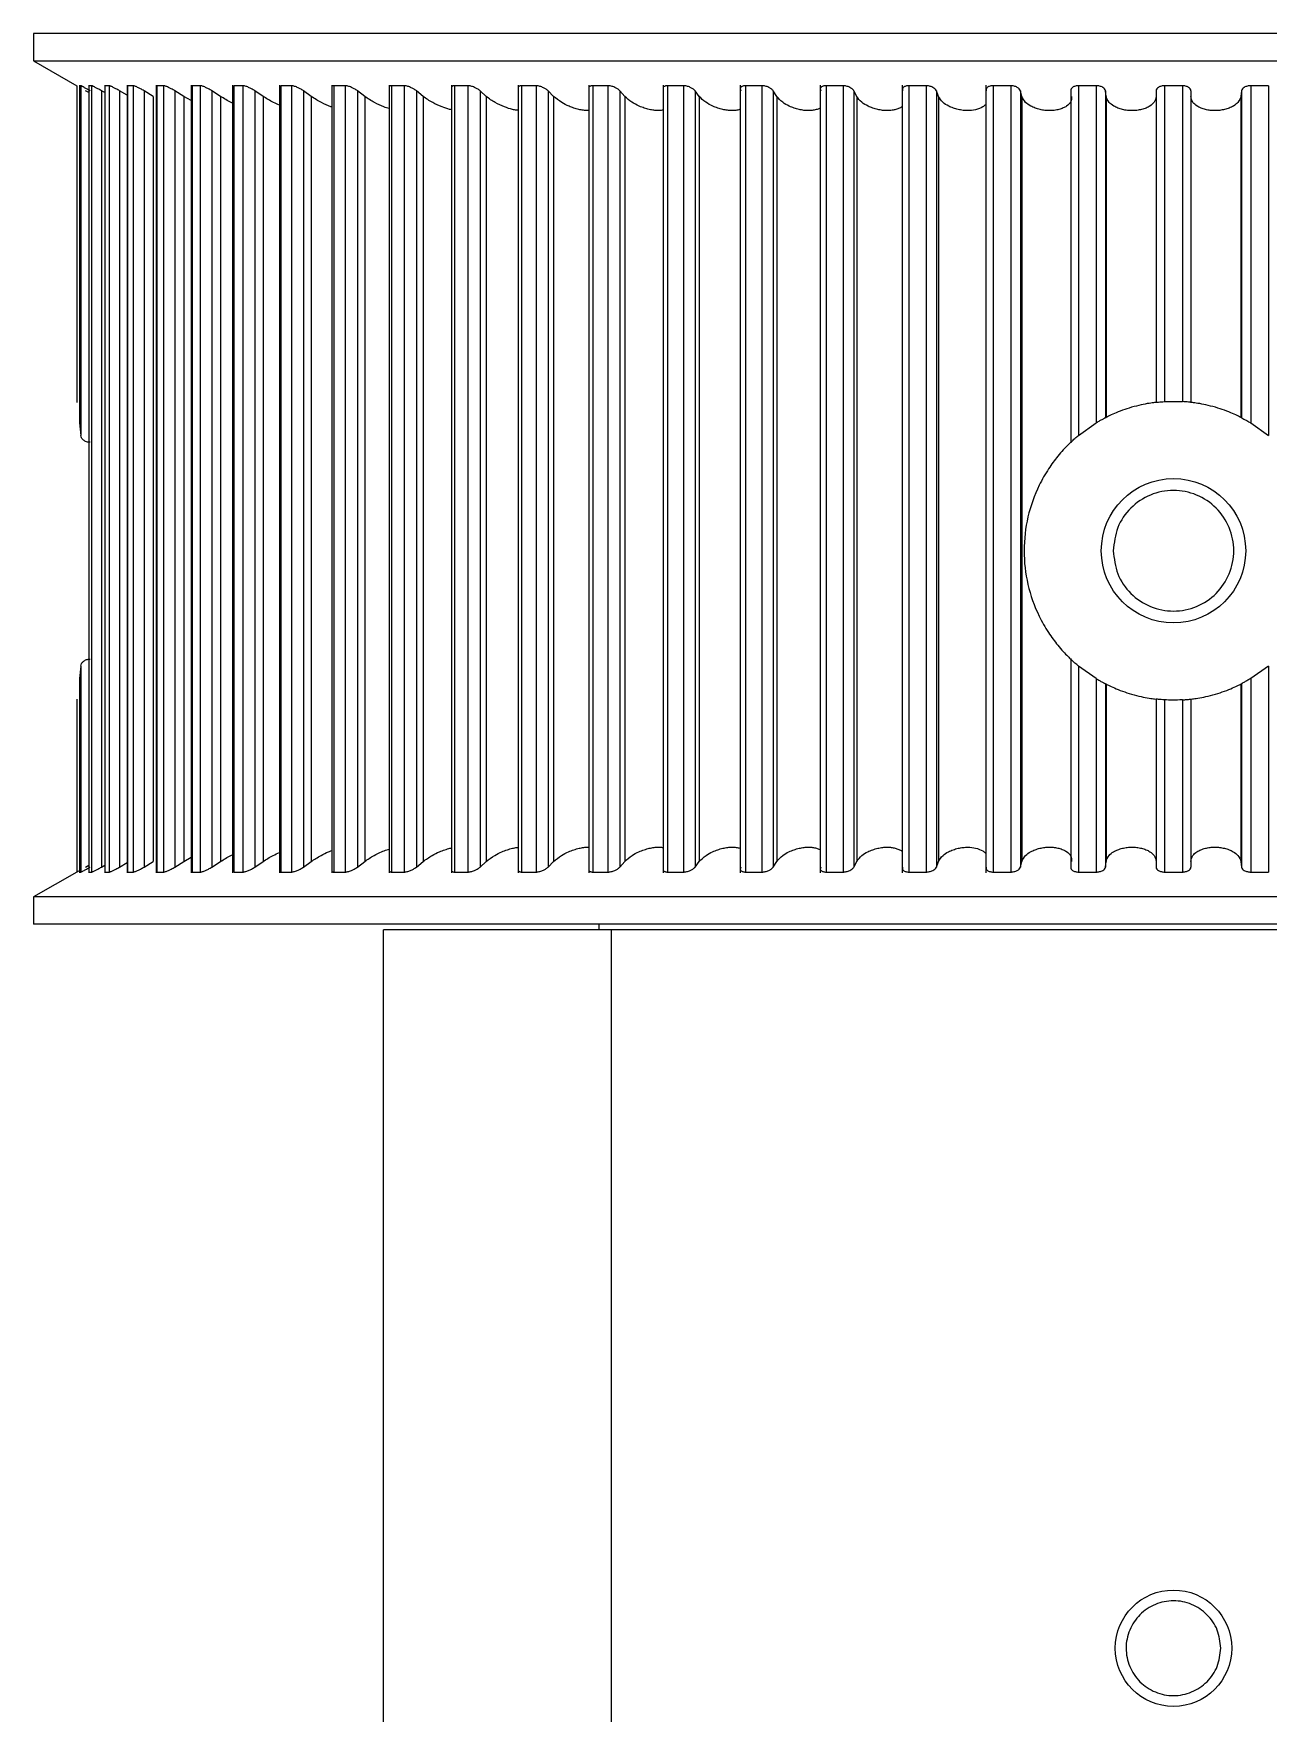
# Model space of a CAD drawing. Header units: millimetres. Extents: x -261 to 41, y -898 to -44.
# Drawn here: x -94.6 to -51.6, y -391.6 to -333.1 of the extents above; entities that cross this region are included whole.
import ezdxf

# ---------------------------------------------------------------- set-up
doc = ezdxf.new("R2010")
doc.units = ezdxf.units.MM

msp = doc.modelspace()

# ---------------------------------------------------------------- linework, layer by layer
at = {"color": 7, "linetype": 'Continuous', "lineweight": 25}
for p, q in [((-94.582, -333.099), (-94.582, -334.049)), ((-15.218, -333.099), (-94.582, -333.099)), ((-94.582, -334.049), (-93.082, -334.915)), ((-94.582, -334.049), (-15.218, -334.049)), ((-93.082, -334.915), (-93.082, -345.937)), ((-93.081, -334.915), (-93.082, -334.915)), ((-93.081, -334.915), (-93.081, -345.908)), ((-92.988, -334.889), (-92.988, -346.674)), ((-92.939, -334.915), (-92.987, -334.915)), ((-92.987, -334.915), (-92.987, -346.647)), ((-92.939, -334.915), (-92.939, -347.084)), ((-92.662, -334.889), (-92.662, -362.306)), ((-92.562, -334.915), (-92.659, -334.915)), ((-92.659, -334.915), (-92.659, -362.283)), ((-92.562, -334.915), (-92.562, -362.283)), ((-92.106, -334.889), (-92.106, -362.306)), ((-91.954, -334.915), (-92.098, -334.915)), ((-92.098, -334.915), (-92.098, -362.283)), ((-91.954, -334.915), (-91.954, -362.283)), ((-91.322, -334.889), (-91.322, -362.306)), ((-91.116, -334.915), (-91.308, -334.915)), ((-91.308, -334.915), (-91.308, -362.283)), ((-91.116, -334.915), (-91.116, -362.283)), ((-90.315, -334.889), (-90.315, -362.306)), ((-90.056, -334.915), (-90.293, -334.915)), ((-90.293, -334.915), (-90.293, -362.283)), ((-90.056, -334.915), (-90.056, -362.283)), ((-89.091, -334.889), (-89.091, -362.306)), ((-88.779, -334.915), (-89.06, -334.915)), ((-89.06, -334.915), (-89.06, -362.283)), ((-88.779, -334.915), (-88.779, -362.283)), ((-87.659, -334.889), (-87.659, -362.306)), ((-87.293, -334.915), (-87.616, -334.915)), ((-87.616, -334.915), (-87.616, -362.283)), ((-87.293, -334.915), (-87.293, -362.283)), ((-86.027, -334.889), (-86.027, -362.306)), ((-85.607, -334.915), (-85.971, -334.915)), ((-85.971, -334.915), (-85.971, -362.283)), ((-85.607, -334.915), (-85.607, -362.283)), ((-84.204, -334.889), (-84.204, -362.306)), ((-83.732, -334.915), (-84.134, -334.915)), ((-84.134, -334.915), (-84.134, -362.283)), ((-83.732, -334.915), (-83.732, -362.283)), ((-82.203, -334.889), (-82.203, -362.306)), ((-81.679, -334.915), (-82.117, -334.915)), ((-82.117, -334.915), (-82.117, -362.283)), ((-81.679, -334.915), (-81.679, -362.283)), ((-80.035, -334.889), (-80.035, -362.306)), ((-79.461, -334.915), (-79.932, -334.915)), ((-79.932, -334.915), (-79.932, -362.283)), ((-79.461, -334.915), (-79.461, -362.283)), ((-77.714, -334.889), (-77.714, -362.306)), ((-77.092, -334.915), (-77.593, -334.915)), ((-77.593, -334.915), (-77.593, -362.283)), ((-77.092, -334.915), (-77.092, -362.283)), ((-75.255, -334.889), (-75.255, -362.306)), ((-74.586, -334.915), (-75.113, -334.915)), ((-75.113, -334.915), (-75.113, -362.283)), ((-74.586, -334.915), (-74.586, -362.283)), ((-72.671, -334.889), (-72.671, -362.306)), ((-71.958, -334.915), (-72.51, -334.915)), ((-72.51, -334.915), (-72.51, -362.283)), ((-71.958, -334.915), (-71.958, -362.283)), ((-69.98, -334.889), (-69.98, -362.306)), ((-69.225, -334.915), (-69.797, -334.915)), ((-69.797, -334.915), (-69.797, -362.283)), ((-69.225, -334.915), (-69.225, -362.283)), ((-67.198, -334.889), (-67.198, -362.306)), ((-66.404, -334.915), (-66.993, -334.915)), ((-66.993, -334.915), (-66.993, -362.283)), ((-66.404, -334.915), (-66.404, -362.283)), ((-64.342, -334.889), (-64.342, -362.306)), ((-63.512, -334.915), (-64.114, -334.915)), ((-64.114, -334.915), (-64.114, -362.283)), ((-63.512, -334.915), (-63.512, -362.283)), ((-61.429, -334.889), (-61.429, -362.306)), ((-60.567, -334.915), (-61.179, -334.915)), ((-61.179, -334.915), (-61.179, -362.283)), ((-60.567, -334.915), (-60.567, -362.283)), ((-57.587, -334.915), (-58.204, -334.915)), ((-58.204, -334.915), (-58.204, -347.084)), ((-57.587, -334.915), (-57.587, -346.647)), ((-54.591, -334.915), (-55.21, -334.915)), ((-55.21, -334.915), (-55.21, -345.908)), ((-54.591, -334.915), (-54.591, -345.908)), ((-51.596, -334.915), (-52.213, -334.915)), ((-52.213, -334.915), (-52.213, -346.647)), ((-51.596, -334.915), (-51.596, -347.084)), ((-92.662, -335.154), (-92.776, -335.089)), ((-92.106, -335.153), (-92.215, -335.089)), ((-92.215, -335.089), (-92.215, -362.109)), ((-91.322, -335.247), (-91.588, -335.089)), ((-91.588, -335.089), (-91.588, -362.109)), ((-90.417, -335.283), (-90.735, -335.089)), ((-90.735, -335.089), (-90.735, -362.109)), ((-90.417, -335.283), (-90.417, -361.915)), ((-89.352, -335.283), (-89.661, -335.089)), ((-89.661, -335.089), (-89.661, -362.109)), ((-89.091, -335.43), (-89.352, -335.283)), ((-89.352, -335.283), (-89.352, -361.915)), ((-88.075, -335.283), (-88.372, -335.089)), ((-88.372, -335.089), (-88.372, -362.109)), ((-88.075, -335.283), (-88.075, -361.915)), ((-86.594, -335.283), (-86.877, -335.089)), ((-86.877, -335.089), (-86.877, -362.109)), ((-86.594, -335.283), (-86.594, -361.915)), ((-84.917, -335.283), (-85.185, -335.089)), ((-85.185, -335.089), (-85.185, -362.109)), ((-84.917, -335.283), (-84.917, -361.915)), ((-83.055, -335.283), (-83.307, -335.089)), ((-83.307, -335.089), (-83.307, -362.109)), ((-83.055, -335.283), (-83.055, -361.915)), ((-81.019, -335.283), (-81.253, -335.089)), ((-81.253, -335.089), (-81.253, -362.109)), ((-81.019, -335.283), (-81.019, -361.915)), ((-78.823, -335.283), (-79.037, -335.089)), ((-79.037, -335.089), (-79.037, -362.109)), ((-78.823, -335.283), (-78.823, -361.915)), ((-76.479, -335.283), (-76.672, -335.089)), ((-76.672, -335.089), (-76.672, -362.109)), ((-76.479, -335.283), (-76.479, -361.915)), ((-74.002, -335.283), (-74.173, -335.089)), ((-74.173, -335.089), (-74.173, -362.109)), ((-74.002, -335.283), (-74.002, -361.915)), ((-71.407, -335.283), (-71.555, -335.089)), ((-71.555, -335.089), (-71.555, -362.109)), ((-71.407, -335.283), (-71.407, -361.915)), ((-68.71, -335.283), (-68.834, -335.089)), ((-68.834, -335.089), (-68.834, -362.109)), ((-68.71, -335.283), (-68.71, -361.915)), ((-65.928, -335.283), (-66.027, -335.089)), ((-66.027, -335.089), (-66.027, -362.109)), ((-65.928, -335.283), (-65.928, -361.915)), ((-63.079, -335.283), (-63.152, -335.089)), ((-63.152, -335.089), (-63.152, -362.109)), ((-63.079, -335.283), (-63.079, -361.915)), ((-60.178, -335.283), (-60.226, -335.089)), ((-60.226, -335.089), (-60.226, -362.109)), ((-60.178, -335.283), (-60.178, -361.915)), ((-58.478, -335.073), (-58.478, -347.349)), ((-57.246, -335.283), (-57.267, -335.089)), ((-57.267, -335.089), (-57.267, -346.469)), ((-57.246, -335.283), (-57.246, -346.458)), ((-55.507, -335.089), (-55.507, -345.934)), ((-54.293, -335.089), (-54.293, -345.934)), ((-52.534, -335.089), (-52.555, -335.283)), ((-52.555, -335.283), (-52.555, -346.458)), ((-52.534, -335.089), (-52.534, -346.469)), ((-92.987, -346.647), (-92.939, -347.084)), ((-58.204, -347.084), (-57.587, -346.647)), ((-57.267, -346.469), (-57.246, -346.458)), ((-52.534, -346.469), (-52.555, -346.458)), ((-52.213, -346.647), (-51.596, -347.084)), ((-58.478, -354.848), (-58.478, -362.124)), ((-92.939, -355.114), (-92.987, -355.551)), ((-92.939, -355.114), (-92.939, -362.283)), ((-58.204, -355.114), (-58.204, -362.283)), ((-57.587, -355.551), (-58.204, -355.114)), ((-51.596, -355.114), (-52.213, -355.551)), ((-51.596, -355.114), (-51.596, -362.283)), ((-92.988, -355.526), (-92.988, -362.306)), ((-92.987, -355.551), (-92.987, -362.283)), ((-57.587, -355.551), (-57.587, -362.283)), ((-57.267, -355.729), (-57.267, -362.109)), ((-57.246, -355.74), (-57.267, -355.729)), ((-57.246, -355.74), (-57.246, -361.915)), ((-52.555, -355.74), (-52.534, -355.729)), ((-52.555, -355.74), (-52.555, -361.915)), ((-52.534, -355.729), (-52.534, -362.109)), ((-52.213, -355.551), (-52.213, -362.283)), ((-93.082, -356.261), (-93.082, -362.283)), ((-93.081, -356.29), (-93.082, -356.298)), ((-93.081, -356.29), (-93.081, -362.283)), ((-55.507, -356.263), (-55.507, -362.109)), ((-55.21, -356.29), (-55.21, -362.283)), ((-54.591, -356.29), (-54.591, -362.283)), ((-54.293, -356.263), (-54.293, -362.109)), ((-90.735, -362.109), (-90.417, -361.915)), ((-89.661, -362.109), (-89.352, -361.915)), ((-89.352, -361.915), (-89.091, -361.766)), ((-88.372, -362.109), (-88.075, -361.915)), ((-86.877, -362.109), (-86.594, -361.915)), ((-85.185, -362.109), (-84.917, -361.915)), ((-83.307, -362.109), (-83.055, -361.915)), ((-81.253, -362.109), (-81.019, -361.915)), ((-79.037, -362.109), (-78.823, -361.915)), ((-76.672, -362.109), (-76.479, -361.915)), ((-74.173, -362.109), (-74.002, -361.915)), ((-71.555, -362.109), (-71.407, -361.915)), ((-68.834, -362.109), (-68.71, -361.915)), ((-66.027, -362.109), (-65.928, -361.915)), ((-63.152, -362.109), (-63.079, -361.915)), ((-60.226, -362.109), (-60.178, -361.915)), ((-57.267, -362.109), (-57.246, -361.915)), ((-52.555, -361.915), (-52.534, -362.109)), ((-93.082, -362.283), (-94.582, -363.149)), ((-93.082, -362.283), (-93.081, -362.283)), ((-92.987, -362.283), (-92.939, -362.283)), ((-92.776, -362.109), (-92.662, -362.043)), ((-92.659, -362.283), (-92.562, -362.283)), ((-92.215, -362.109), (-92.106, -362.045)), ((-92.098, -362.283), (-91.954, -362.283)), ((-91.588, -362.109), (-91.322, -361.95)), ((-91.308, -362.283), (-91.116, -362.283)), ((-90.293, -362.283), (-90.056, -362.283)), ((-89.06, -362.283), (-88.779, -362.283)), ((-87.616, -362.283), (-87.293, -362.283)), ((-85.971, -362.283), (-85.607, -362.283)), ((-84.134, -362.283), (-83.732, -362.283)), ((-82.117, -362.283), (-81.679, -362.283)), ((-79.932, -362.283), (-79.461, -362.283)), ((-77.593, -362.283), (-77.092, -362.283)), ((-75.113, -362.283), (-74.586, -362.283)), ((-72.51, -362.283), (-71.958, -362.283)), ((-69.797, -362.283), (-69.225, -362.283)), ((-66.993, -362.283), (-66.404, -362.283)), ((-64.114, -362.283), (-63.512, -362.283)), ((-61.179, -362.283), (-60.567, -362.283)), ((-58.204, -362.283), (-57.587, -362.283)), ((-55.21, -362.283), (-54.591, -362.283)), ((-52.213, -362.283), (-51.596, -362.283)), ((-94.582, -363.149), (-94.582, -364.099)), ((-15.218, -363.149), (-94.582, -363.149)), ((-15.218, -364.099), (-94.582, -364.099)), ((-74.91, -364.099), (-74.91, -364.299)), ((-82.4, -464.299), (-82.4, -364.299)), ((-13.3, -364.299), (-82.4, -364.299)), ((-74.463, -464.299), (-74.463, -364.299))]:
    msp.add_line(p, q, dxfattribs=at)
for centre, radius in [((-54.9, -351.099), 2.513), ((-54.9, -389.299), 2.025)]:
    msp.add_circle(centre, radius, dxfattribs=at)
for points, knots in [([(-92.612, -335.089), (-92.655, -335.064), (-92.731, -335.022), (-92.819, -334.974), (-92.874, -334.945), (-92.908, -334.928), (-92.931, -334.917), (-92.936, -334.916), (-92.939, -334.915)], [0, 0, 0, 0, 0.290699, 0.50771, 0.643157, 0.769606, 0.888123, 1, 1, 1, 1]), ([(-92.215, -335.089), (-92.258, -335.064), (-92.334, -335.022), (-92.426, -334.974), (-92.484, -334.945), (-92.522, -334.928), (-92.55, -334.917), (-92.558, -334.916), (-92.562, -334.915)], [0, 0, 0, 0, 0.290699, 0.50771, 0.643157, 0.769606, 0.888123, 1, 1, 1, 1]), ([(-91.588, -335.089), (-91.631, -335.064), (-91.706, -335.022), (-91.801, -334.974), (-91.863, -334.945), (-91.905, -334.928), (-91.936, -334.917), (-91.948, -334.916), (-91.954, -334.915)], [0, 0, 0, 0, 0.290699, 0.50771, 0.643157, 0.769606, 0.888123, 1, 1, 1, 1]), ([(-90.735, -335.089), (-90.777, -335.064), (-90.851, -335.022), (-90.949, -334.974), (-91.014, -334.945), (-91.06, -334.928), (-91.095, -334.917), (-91.109, -334.916), (-91.116, -334.915)], [0, 0, 0, 0, 0.290699, 0.50771, 0.643157, 0.769606, 0.888123, 1, 1, 1, 1]), ([(-89.661, -335.089), (-89.702, -335.064), (-89.775, -335.022), (-89.874, -334.974), (-89.943, -334.945), (-89.991, -334.928), (-90.03, -334.917), (-90.048, -334.916), (-90.056, -334.915)], [0, 0, 0, 0, 0.290699, 0.50771, 0.643157, 0.769606, 0.888123, 1, 1, 1, 1]), ([(-88.372, -335.089), (-88.413, -335.064), (-88.484, -335.022), (-88.584, -334.974), (-88.655, -334.945), (-88.707, -334.928), (-88.749, -334.917), (-88.769, -334.916), (-88.779, -334.915)], [0, 0, 0, 0, 0.290699, 0.50771, 0.643157, 0.769606, 0.888123, 1, 1, 1, 1]), ([(-86.877, -335.089), (-86.917, -335.064), (-86.985, -335.022), (-87.086, -334.974), (-87.159, -334.945), (-87.214, -334.928), (-87.259, -334.917), (-87.282, -334.916), (-87.293, -334.915)], [0, 0, 0, 0, 0.290699, 0.50771, 0.643157, 0.769606, 0.888123, 1, 1, 1, 1]), ([(-85.185, -335.089), (-85.223, -335.064), (-85.289, -335.022), (-85.39, -334.974), (-85.465, -334.945), (-85.521, -334.928), (-85.57, -334.917), (-85.595, -334.916), (-85.607, -334.915)], [0, 0, 0, 0, 0.290699, 0.50771, 0.643157, 0.769606, 0.888123, 1, 1, 1, 1]), ([(-84.134, -334.915), (-84.145, -334.916), (-84.169, -334.917), (-84.193, -334.928), (-84.199, -334.94), (-84.203, -334.946)], [0, 0, 0, 0, 0.312852, 0.644978, 1, 1, 1, 1]), ([(-83.307, -335.089), (-83.343, -335.064), (-83.405, -335.022), (-83.506, -334.974), (-83.582, -334.945), (-83.64, -334.928), (-83.691, -334.917), (-83.719, -334.916), (-83.732, -334.915)], [0, 0, 0, 0, 0.290699, 0.50771, 0.643157, 0.769606, 0.888123, 1, 1, 1, 1]), ([(-82.117, -334.915), (-82.129, -334.916), (-82.155, -334.917), (-82.183, -334.928), (-82.2, -334.944), (-82.202, -334.959), (-82.202, -334.966)], [0, 0, 0, 0, 0.2365084, 0.4875882, 0.7559761, 1, 1, 1, 1]), ([(-81.253, -335.089), (-81.287, -335.064), (-81.346, -335.022), (-81.445, -334.974), (-81.522, -334.945), (-81.582, -334.928), (-81.635, -334.917), (-81.665, -334.916), (-81.679, -334.915)], [0, 0, 0, 0, 0.290699, 0.50771, 0.643157, 0.769606, 0.888123, 1, 1, 1, 1]), ([(-79.932, -334.915), (-79.946, -334.916), (-79.974, -334.917), (-80.005, -334.928), (-80.028, -334.944), (-80.032, -334.96), (-80.034, -334.967)], [0, 0, 0, 0, 0.2336303, 0.4816547, 0.7467766, 1, 1, 1, 1]), ([(-79.037, -335.089), (-79.068, -335.064), (-79.124, -335.022), (-79.221, -334.974), (-79.298, -334.945), (-79.359, -334.928), (-79.415, -334.917), (-79.446, -334.916), (-79.461, -334.915)], [0, 0, 0, 0, 0.290699, 0.50771, 0.643157, 0.769606, 0.888123, 1, 1, 1, 1]), ([(-77.593, -334.915), (-77.607, -334.916), (-77.637, -334.917), (-77.673, -334.928), (-77.7, -334.945), (-77.708, -334.961), (-77.712, -334.97)], [0, 0, 0, 0, 0.226559, 0.467077, 0.724174, 1, 1, 1, 1]), ([(-76.672, -335.089), (-76.701, -335.064), (-76.752, -335.022), (-76.847, -334.974), (-76.923, -334.945), (-76.985, -334.928), (-77.043, -334.917), (-77.076, -334.916), (-77.092, -334.915)], [0, 0, 0, 0, 0.290699, 0.50771, 0.643157, 0.769606, 0.888123, 1, 1, 1, 1]), ([(-75.113, -334.915), (-75.129, -334.916), (-75.161, -334.917), (-75.2, -334.928), (-75.232, -334.945), (-75.243, -334.961), (-75.249, -334.97)], [0, 0, 0, 0, 0.226559, 0.467077, 0.724174, 1, 1, 1, 1]), ([(-74.173, -335.089), (-74.199, -335.064), (-74.245, -335.022), (-74.338, -334.974), (-74.413, -334.945), (-74.476, -334.928), (-74.534, -334.917), (-74.569, -334.916), (-74.586, -334.915)], [0, 0, 0, 0, 0.290699, 0.50771, 0.643157, 0.769606, 0.888123, 1, 1, 1, 1]), ([(-72.51, -334.915), (-72.526, -334.916), (-72.56, -334.917), (-72.602, -334.928), (-72.638, -334.945), (-72.652, -334.961), (-72.66, -334.97)], [0, 0, 0, 0, 0.226559, 0.467077, 0.724174, 1, 1, 1, 1]), ([(-71.555, -335.089), (-71.578, -335.064), (-71.62, -335.022), (-71.708, -334.974), (-71.782, -334.945), (-71.845, -334.928), (-71.905, -334.917), (-71.941, -334.916), (-71.958, -334.915)], [0, 0, 0, 0, 0.290699, 0.50771, 0.643157, 0.769606, 0.888123, 1, 1, 1, 1]), ([(-69.797, -334.915), (-69.814, -334.916), (-69.849, -334.917), (-69.895, -334.928), (-69.935, -334.945), (-69.969, -334.974), (-69.989, -335.022), (-69.968, -335.064), (-69.956, -335.089)], [0, 0, 0, 0, 0.111503, 0.229876, 0.356408, 0.492158, 0.709703, 1, 1, 1, 1]), ([(-68.834, -335.089), (-68.855, -335.064), (-68.891, -335.022), (-68.975, -334.974), (-69.048, -334.945), (-69.11, -334.928), (-69.17, -334.917), (-69.207, -334.916), (-69.225, -334.915)], [0, 0, 0, 0, 0.290699, 0.50771, 0.643157, 0.769606, 0.888123, 1, 1, 1, 1]), ([(-66.993, -334.915), (-67.011, -334.916), (-67.047, -334.917), (-67.096, -334.928), (-67.139, -334.945), (-67.178, -334.974), (-67.207, -335.022), (-67.191, -335.064), (-67.182, -335.089)], [0, 0, 0, 0, 0.111503, 0.229876, 0.356408, 0.492158, 0.709703, 1, 1, 1, 1]), ([(-66.027, -335.089), (-66.045, -335.064), (-66.076, -335.022), (-66.156, -334.974), (-66.226, -334.945), (-66.288, -334.928), (-66.348, -334.917), (-66.386, -334.916), (-66.404, -334.915)], [0, 0, 0, 0, 0.290699, 0.50771, 0.643157, 0.769606, 0.888123, 1, 1, 1, 1]), ([(-64.114, -334.915), (-64.132, -334.916), (-64.17, -334.917), (-64.221, -334.928), (-64.268, -334.945), (-64.312, -334.974), (-64.348, -335.022), (-64.338, -335.064), (-64.332, -335.089)], [0, 0, 0, 0, 0.111503, 0.229876, 0.356408, 0.492158, 0.709703, 1, 1, 1, 1]), ([(-63.152, -335.089), (-63.166, -335.064), (-63.192, -335.022), (-63.267, -334.974), (-63.334, -334.945), (-63.395, -334.928), (-63.455, -334.917), (-63.494, -334.916), (-63.512, -334.915)], [0, 0, 0, 0, 0.290699, 0.50771, 0.643157, 0.769606, 0.888123, 1, 1, 1, 1]), ([(-61.179, -334.915), (-61.197, -334.916), (-61.235, -334.917), (-61.289, -334.928), (-61.339, -334.945), (-61.388, -334.974), (-61.431, -335.022), (-61.427, -335.064), (-61.425, -335.089)], [0, 0, 0, 0, 0.111503, 0.229876, 0.356408, 0.492158, 0.709703, 1, 1, 1, 1]), ([(-60.226, -335.089), (-60.237, -335.064), (-60.257, -335.022), (-60.326, -334.974), (-60.391, -334.945), (-60.45, -334.928), (-60.509, -334.917), (-60.548, -334.916), (-60.567, -334.915)], [0, 0, 0, 0, 0.290699, 0.50771, 0.643157, 0.769606, 0.888123, 1, 1, 1, 1]), ([(-58.204, -334.915), (-58.223, -334.916), (-58.262, -334.917), (-58.318, -334.928), (-58.37, -334.945), (-58.424, -334.974), (-58.474, -335.022), (-58.476, -335.064), (-58.477, -335.089)], [0, 0, 0, 0, 0.111503, 0.229876, 0.356408, 0.492158, 0.709703, 1, 1, 1, 1]), ([(-57.267, -335.089), (-57.275, -335.064), (-57.289, -335.022), (-57.352, -334.974), (-57.413, -334.945), (-57.47, -334.928), (-57.529, -334.917), (-57.568, -334.916), (-57.587, -334.915)], [0, 0, 0, 0, 0.290699, 0.50771, 0.643157, 0.769606, 0.888123, 1, 1, 1, 1]), ([(-55.21, -334.915), (-55.229, -334.916), (-55.268, -334.917), (-55.325, -334.928), (-55.38, -334.945), (-55.438, -334.974), (-55.495, -335.022), (-55.503, -335.064), (-55.507, -335.089)], [0, 0, 0, 0, 0.111503, 0.229876, 0.356408, 0.492158, 0.709703, 1, 1, 1, 1]), ([(-54.293, -335.089), (-54.298, -335.064), (-54.306, -335.022), (-54.362, -334.974), (-54.42, -334.945), (-54.475, -334.928), (-54.532, -334.917), (-54.572, -334.916), (-54.591, -334.915)], [0, 0, 0, 0, 0.288251, 0.509199, 0.642637, 0.769229, 0.887917, 1, 1, 1, 1]), ([(-52.213, -334.915), (-52.232, -334.916), (-52.271, -334.917), (-52.33, -334.928), (-52.387, -334.945), (-52.449, -334.974), (-52.512, -335.022), (-52.526, -335.064), (-52.534, -335.089)], [0, 0, 0, 0, 0.111503, 0.229876, 0.356408, 0.492158, 0.709703, 1, 1, 1, 1]), ([(-87.659, -335.517), (-87.673, -335.511), (-87.819, -335.442), (-87.953, -335.358), (-88.075, -335.283)], [0, 0, 0, 0, 0.091305, 1, 1, 1, 1]), ([(-86.027, -335.591), (-86.094, -335.561), (-86.298, -335.469), (-86.475, -335.358), (-86.594, -335.283)], [0, 0, 0, 0, 0.330415, 1, 1, 1, 1]), ([(-84.204, -335.659), (-84.215, -335.655), (-84.332, -335.616), (-84.521, -335.519), (-84.75, -335.397), (-84.859, -335.322), (-84.917, -335.283)], [0, 0, 0, 0, 0.0433746, 0.4657309, 0.718959, 1, 1, 1, 1]), ([(-82.203, -335.71), (-82.263, -335.691), (-82.434, -335.637), (-82.672, -335.521), (-82.896, -335.396), (-83, -335.322), (-83.055, -335.283)], [0, 0, 0, 0, 0.195942, 0.553044, 0.765361, 1, 1, 1, 1]), ([(-80.035, -335.75), (-80.056, -335.746), (-80.161, -335.727), (-80.391, -335.643), (-80.651, -335.523), (-80.871, -335.396), (-80.968, -335.322), (-81.019, -335.283)], [0, 0, 0, 0, 0.061527, 0.302449, 0.61389, 0.797672, 1, 1, 1, 1]), ([(-77.714, -335.771), (-77.731, -335.77), (-77.793, -335.767), (-77.952, -335.734), (-78.211, -335.647), (-78.473, -335.523), (-78.685, -335.397), (-78.775, -335.322), (-78.823, -335.283)], [0, 0, 0, 0, 0.046145, 0.1645971, 0.3820155, 0.6592297, 0.8217241, 1, 1, 1, 1]), ([(-75.255, -335.775), (-75.268, -335.776), (-75.324, -335.781), (-75.443, -335.77), (-75.606, -335.74), (-75.775, -335.692), (-75.981, -335.616), (-76.245, -335.478), (-76.393, -335.355), (-76.479, -335.283)], [0, 0, 0, 0, 0.035184, 0.146653, 0.260485, 0.383448, 0.497738, 0.706093, 1, 1, 1, 1]), ([(-72.671, -335.763), (-72.682, -335.765), (-72.731, -335.777), (-72.84, -335.781), (-72.991, -335.772), (-73.155, -335.74), (-73.327, -335.693), (-73.539, -335.613), (-73.796, -335.476), (-73.927, -335.353), (-74.002, -335.283)], [0, 0, 0, 0, 0.0280758, 0.1293334, 0.2273494, 0.3286162, 0.4368818, 0.5513534, 0.7456273, 1, 1, 1, 1]), ([(-69.98, -335.734), (-69.989, -335.737), (-70.031, -335.755), (-70.132, -335.773), (-70.274, -335.782), (-70.43, -335.772), (-70.594, -335.741), (-70.768, -335.693), (-70.975, -335.614), (-71.223, -335.476), (-71.34, -335.353), (-71.407, -335.283)], [0, 0, 0, 0, 0.023579, 0.117882, 0.207679, 0.294054, 0.38747, 0.486836, 0.591981, 0.766904, 1, 1, 1, 1]), ([(-67.198, -335.689), (-67.205, -335.693), (-67.241, -335.717), (-67.334, -335.747), (-67.469, -335.774), (-67.615, -335.783), (-67.771, -335.772), (-67.937, -335.742), (-68.111, -335.693), (-68.313, -335.614), (-68.549, -335.476), (-68.651, -335.353), (-68.71, -335.283)], [0, 0, 0, 0, 0.020957, 0.110537, 0.194735, 0.274369, 0.351296, 0.438231, 0.529899, 0.627037, 0.785328, 1, 1, 1, 1]), ([(-64.342, -335.629), (-64.348, -335.634), (-64.378, -335.664), (-64.463, -335.705), (-64.589, -335.749), (-64.729, -335.774), (-64.876, -335.783), (-65.032, -335.772), (-65.2, -335.742), (-65.373, -335.693), (-65.568, -335.614), (-65.79, -335.476), (-65.878, -335.354), (-65.928, -335.283)], [0, 0, 0, 0, 0.019769, 0.106155, 0.186616, 0.261731, 0.332212, 0.402657, 0.482997, 0.56787, 0.657974, 0.801662, 1, 1, 1, 1]), ([(-61.429, -335.553), (-61.434, -335.56), (-61.458, -335.596), (-61.564, -335.669), (-61.766, -335.754), (-62.023, -335.787), (-62.231, -335.772), (-62.399, -335.743), (-62.57, -335.693), (-62.757, -335.614), (-62.965, -335.476), (-63.037, -335.354), (-63.079, -335.283)], [0, 0, 0, 0, 0.020705, 0.104938, 0.254388, 0.382718, 0.448374, 0.522837, 0.601671, 0.68554, 0.816275, 1, 1, 1, 1]), ([(-58.445, -335.283), (-58.448, -335.351), (-58.453, -335.475), (-58.588, -335.612), (-58.737, -335.692), (-58.88, -335.742), (-59.043, -335.773), (-59.211, -335.784), (-59.381, -335.774), (-59.552, -335.743), (-59.72, -335.693), (-59.899, -335.614), (-60.09, -335.475), (-60.146, -335.354), (-60.178, -335.283)], [0, 0, 0, 0, 0.141654, 0.255204, 0.31512, 0.380734, 0.442193, 0.500186, 0.557217, 0.617223, 0.680896, 0.748781, 0.852112, 1, 1, 1, 1]), ([(-55.502, -335.283), (-55.515, -335.354), (-55.537, -335.474), (-55.691, -335.612), (-55.848, -335.692), (-56.003, -335.742), (-56.169, -335.773), (-56.338, -335.784), (-56.508, -335.774), (-56.677, -335.744), (-56.841, -335.693), (-57.009, -335.614), (-57.183, -335.475), (-57.222, -335.354), (-57.246, -335.283)], [0, 0, 0, 0, 0.146709, 0.249849, 0.316759, 0.381278, 0.441847, 0.499134, 0.556362, 0.616757, 0.680982, 0.749599, 0.851441, 1, 1, 1, 1]), ([(-52.555, -335.283), (-52.578, -335.354), (-52.616, -335.474), (-52.788, -335.612), (-52.955, -335.691), (-53.118, -335.742), (-53.287, -335.773), (-53.457, -335.784), (-53.626, -335.774), (-53.792, -335.744), (-53.949, -335.693), (-54.106, -335.614), (-54.263, -335.475), (-54.285, -335.355), (-54.298, -335.283)], [0, 0, 0, 0, 0.147747, 0.248318, 0.31704, 0.381326, 0.441724, 0.498896, 0.556186, 0.616666, 0.68101, 0.749781, 0.851306, 1, 1, 1, 1]), ([(-93.082, -345.9), (-93.082, -345.9), (-93.082, -345.896), (-93.082, -345.903), (-93.081, -345.908)], [0, 0, 0, 0, 0.119895, 1, 1, 1, 1]), ([(-55.502, -345.934), (-55.511, -345.935), (-55.526, -345.936), (-55.637, -345.951), (-55.782, -345.973), (-56.021, -346.018), (-56.356, -346.103), (-56.687, -346.212), (-56.969, -346.325), (-57.146, -346.408), (-57.227, -346.448), (-57.239, -346.455), (-57.246, -346.458)], [0, 0, 0, 0, 0.1251706, 0.1866811, 0.2508096, 0.3752479, 0.5008262, 0.6241535, 0.7514824, 0.8792469, 0.9391993, 1, 1, 1, 1]), ([(-55.507, -345.934), (-55.504, -345.934), (-55.499, -345.933), (-55.464, -345.929), (-55.414, -345.924), (-55.328, -345.917), (-55.249, -345.911), (-55.21, -345.908)], [0, 0, 0, 0, 0.225429, 0.356872, 0.500526, 0.750239, 1, 1, 1, 1]), ([(-55.21, -345.908), (-55.094, -345.903), (-54.888, -345.894), (-54.681, -345.904), (-54.591, -345.908)], [0, 0, 0, 0, 0.559946, 1, 1, 1, 1]), ([(-54.293, -345.934), (-54.294, -345.934), (-54.295, -345.934), (-54.319, -345.931), (-54.376, -345.925), (-54.458, -345.917), (-54.533, -345.912), (-54.571, -345.909), (-54.591, -345.908)], [0, 0, 0, 0, 0.1238923, 0.245174, 0.4997666, 0.7544505, 0.875916, 1, 1, 1, 1]), ([(-52.555, -346.458), (-52.561, -346.455), (-52.574, -346.448), (-52.654, -346.408), (-52.831, -346.325), (-53.113, -346.212), (-53.444, -346.103), (-53.778, -346.018), (-54.018, -345.973), (-54.163, -345.951), (-54.275, -345.936), (-54.289, -345.935), (-54.298, -345.934)], [0, 0, 0, 0, 0.06076, 0.120686, 0.24843, 0.375647, 0.498997, 0.624482, 0.74891, 0.813129, 0.874711, 1, 1, 1, 1]), ([(-57.267, -346.469), (-57.269, -346.47), (-57.274, -346.472), (-57.297, -346.484), (-57.331, -346.502), (-57.389, -346.533), (-57.475, -346.581), (-57.55, -346.625), (-57.587, -346.647)], [0, 0, 0, 0, 0.120049, 0.237962, 0.36031, 0.493006, 0.747889, 1, 1, 1, 1]), ([(-52.534, -346.469), (-52.528, -346.472), (-52.517, -346.479), (-52.45, -346.516), (-52.365, -346.561), (-52.282, -346.607), (-52.237, -346.633), (-52.213, -346.647)], [0, 0, 0, 0, 0.197166, 0.426576, 0.692712, 0.841237, 1, 1, 1, 1]), ([(-92.612, -347.324), (-92.634, -347.325), (-92.679, -347.326), (-92.743, -347.309), (-92.801, -347.283), (-92.863, -347.24), (-92.921, -347.172), (-92.933, -347.114), (-92.939, -347.084)], [0, 0, 0, 0, 0.1239304, 0.2474221, 0.3706285, 0.5000528, 0.7393618, 1, 1, 1, 1]), ([(-58.445, -347.295), (-58.443, -347.293), (-58.44, -347.289), (-58.477, -347.324), (-58.571, -347.414), (-58.74, -347.589), (-58.975, -347.859), (-59.278, -348.271), (-59.676, -348.972), (-60.007, -349.908), (-60.147, -351.097), (-60.008, -352.285), (-59.678, -353.221), (-59.281, -353.923), (-58.976, -354.337), (-58.741, -354.608), (-58.572, -354.783), (-58.477, -354.874), (-58.44, -354.908), (-58.443, -354.905), (-58.445, -354.903)], [0, 0, 0, 0, 0.015777, 0.031486, 0.062895, 0.092307, 0.125867, 0.182398, 0.250947, 0.375354, 0.499793, 0.624367, 0.748192, 0.817163, 0.873924, 0.907535, 0.937047, 0.968479, 0.9842, 1, 1, 1, 1]), ([(-58.477, -347.324), (-58.478, -347.325), (-58.479, -347.326), (-58.465, -347.312), (-58.438, -347.286), (-58.392, -347.246), (-58.317, -347.176), (-58.248, -347.119), (-58.204, -347.084)], [0, 0, 0, 0, 0.109822, 0.22767, 0.357166, 0.501057, 0.69007, 1, 1, 1, 1]), ([(-57, -351.099), (-56.967, -350.824), (-56.901, -350.275), (-56.421, -349.574), (-55.725, -349.113), (-54.901, -348.942), (-54.078, -349.112), (-53.376, -349.573), (-52.915, -350.275), (-52.743, -351.098), (-52.913, -351.921), (-53.374, -352.623), (-54.075, -353.084), (-54.898, -353.256), (-55.723, -353.086), (-56.42, -352.625), (-56.901, -351.923), (-56.967, -351.373), (-57, -351.099)], [0, 0, 0, 0, 0.062493, 0.125014, 0.187493, 0.249919, 0.312395, 0.374936, 0.437471, 0.499942, 0.562372, 0.624852, 0.687371, 0.749852, 0.812333, 0.874882, 0.93747, 1, 1, 1, 1]), ([(-92.939, -355.114), (-92.933, -355.084), (-92.921, -355.026), (-92.863, -354.958), (-92.801, -354.914), (-92.743, -354.889), (-92.679, -354.872), (-92.634, -354.873), (-92.612, -354.873)], [0, 0, 0, 0, 0.260605, 0.499924, 0.629301, 0.752569, 0.876069, 1, 1, 1, 1]), ([(-58.204, -355.114), (-58.248, -355.079), (-58.317, -355.021), (-58.392, -354.952), (-58.438, -354.912), (-58.465, -354.886), (-58.479, -354.872), (-58.478, -354.873), (-58.477, -354.873)], [0, 0, 0, 0, 0.309892, 0.498919, 0.64281, 0.772309, 0.890164, 1, 1, 1, 1]), ([(-57.587, -355.551), (-57.55, -355.573), (-57.475, -355.617), (-57.389, -355.665), (-57.331, -355.696), (-57.297, -355.714), (-57.274, -355.726), (-57.269, -355.728), (-57.267, -355.729)], [0, 0, 0, 0, 0.252539, 0.506825, 0.639161, 0.761399, 0.87949, 1, 1, 1, 1]), ([(-57.246, -355.74), (-57.239, -355.743), (-57.227, -355.749), (-57.146, -355.789), (-56.969, -355.872), (-56.688, -355.986), (-56.357, -356.095), (-56.022, -356.18), (-55.783, -356.224), (-55.638, -356.247), (-55.526, -356.261), (-55.511, -356.263), (-55.502, -356.264)], [0, 0, 0, 0, 0.06076, 0.120686, 0.24843, 0.375647, 0.498997, 0.624482, 0.74891, 0.813129, 0.874711, 1, 1, 1, 1]), ([(-54.298, -356.264), (-54.289, -356.263), (-54.275, -356.261), (-54.163, -356.247), (-54.018, -356.225), (-53.779, -356.18), (-53.444, -356.095), (-53.113, -355.986), (-52.832, -355.872), (-52.654, -355.789), (-52.574, -355.749), (-52.561, -355.743), (-52.555, -355.74)], [0, 0, 0, 0, 0.125171, 0.186681, 0.25081, 0.375248, 0.500826, 0.624154, 0.751482, 0.879247, 0.939199, 1, 1, 1, 1]), ([(-52.213, -355.551), (-52.237, -355.564), (-52.282, -355.591), (-52.365, -355.636), (-52.45, -355.681), (-52.517, -355.719), (-52.528, -355.726), (-52.534, -355.729)], [0, 0, 0, 0, 0.158763, 0.307288, 0.573424, 0.802834, 1, 1, 1, 1]), ([(-55.21, -356.29), (-55.249, -356.287), (-55.328, -356.282), (-55.427, -356.273), (-55.495, -356.264), (-55.503, -356.264), (-55.507, -356.263)], [0, 0, 0, 0, 0.250006, 0.500219, 0.749413, 1, 1, 1, 1]), ([(-54.591, -356.29), (-54.706, -356.295), (-54.913, -356.303), (-55.119, -356.294), (-55.21, -356.29)], [0, 0, 0, 0, 0.559946, 1, 1, 1, 1]), ([(-54.591, -356.29), (-54.571, -356.288), (-54.533, -356.286), (-54.458, -356.28), (-54.376, -356.273), (-54.319, -356.266), (-54.295, -356.264), (-54.294, -356.263), (-54.293, -356.263)], [0, 0, 0, 0, 0.124069, 0.245531, 0.50023, 0.754792, 0.876082, 1, 1, 1, 1]), ([(-88.075, -361.915), (-87.958, -361.842), (-87.825, -361.758), (-87.678, -361.687), (-87.659, -361.678)], [0, 0, 0, 0, 0.874349, 1, 1, 1, 1]), ([(-86.594, -361.915), (-86.48, -361.843), (-86.303, -361.73), (-86.1, -361.635), (-86.027, -361.601)], [0, 0, 0, 0, 0.642051, 1, 1, 1, 1]), ([(-84.917, -361.915), (-84.808, -361.844), (-84.624, -361.725), (-84.367, -361.596), (-84.241, -361.549), (-84.204, -361.536)], [0, 0, 0, 0, 0.5104665, 0.8579412, 1, 1, 1, 1]), ([(-83.055, -361.915), (-82.951, -361.843), (-82.776, -361.723), (-82.497, -361.587), (-82.316, -361.516), (-82.229, -361.492), (-82.203, -361.484)], [0, 0, 0, 0, 0.426051, 0.716064, 0.914235, 1, 1, 1, 1]), ([(-81.019, -361.915), (-80.921, -361.844), (-80.757, -361.724), (-80.481, -361.585), (-80.269, -361.507), (-80.126, -361.463), (-80.053, -361.45), (-80.035, -361.447)], [0, 0, 0, 0, 0.367046, 0.616895, 0.78762, 0.947325, 1, 1, 1, 1]), ([(-78.823, -361.915), (-78.731, -361.844), (-78.578, -361.724), (-78.307, -361.586), (-78.094, -361.506), (-77.916, -361.456), (-77.788, -361.429), (-77.727, -361.425), (-77.714, -361.424)], [0, 0, 0, 0, 0.323232, 0.543256, 0.693603, 0.834243, 0.96638, 1, 1, 1, 1]), ([(-76.479, -361.915), (-76.394, -361.844), (-76.253, -361.724), (-75.989, -361.586), (-75.778, -361.506), (-75.596, -361.455), (-75.431, -361.425), (-75.315, -361.414), (-75.264, -361.418), (-75.255, -361.419)], [0, 0, 0, 0, 0.289068, 0.485837, 0.620292, 0.746068, 0.864238, 0.976096, 1, 1, 1, 1]), ([(-74.002, -361.915), (-73.925, -361.844), (-73.796, -361.724), (-73.541, -361.586), (-73.333, -361.506), (-73.151, -361.455), (-72.98, -361.424), (-72.828, -361.414), (-72.724, -361.418), (-72.679, -361.429), (-72.671, -361.431)], [0, 0, 0, 0, 0.261265, 0.439109, 0.560632, 0.67431, 0.781115, 0.882214, 0.978732, 1, 1, 1, 1]), ([(-71.407, -361.915), (-71.338, -361.844), (-71.223, -361.724), (-70.978, -361.586), (-70.774, -361.506), (-70.592, -361.455), (-70.419, -361.424), (-70.261, -361.413), (-70.122, -361.424), (-70.027, -361.441), (-69.987, -361.458), (-69.98, -361.461)], [0, 0, 0, 0, 0.237926, 0.399883, 0.51055, 0.614074, 0.711338, 0.803406, 0.889239, 0.980362, 1, 1, 1, 1]), ([(-68.71, -361.915), (-68.65, -361.844), (-68.549, -361.724), (-68.316, -361.586), (-68.117, -361.506), (-67.937, -361.455), (-67.762, -361.424), (-67.603, -361.414), (-67.457, -361.423), (-67.328, -361.45), (-67.239, -361.479), (-67.204, -361.503), (-67.198, -361.507)], [0, 0, 0, 0, 0.217818, 0.366087, 0.467402, 0.562176, 0.65122, 0.735507, 0.811932, 0.893498, 0.981011, 1, 1, 1, 1]), ([(-65.928, -361.915), (-65.877, -361.844), (-65.791, -361.724), (-65.572, -361.586), (-65.379, -361.506), (-65.201, -361.455), (-65.026, -361.424), (-64.865, -361.414), (-64.718, -361.423), (-64.583, -361.449), (-64.46, -361.492), (-64.377, -361.533), (-64.347, -361.562), (-64.342, -361.568)], [0, 0, 0, 0, 0.200117, 0.336337, 0.429418, 0.516491, 0.598298, 0.675735, 0.743772, 0.816851, 0.895682, 0.980828, 1, 1, 1, 1]), ([(-63.079, -361.915), (-63.036, -361.844), (-62.966, -361.724), (-62.761, -361.586), (-62.576, -361.506), (-62.402, -361.455), (-62.228, -361.425), (-62.017, -361.41), (-61.761, -361.443), (-61.562, -361.528), (-61.458, -361.601), (-61.434, -361.637), (-61.429, -361.644)], [0, 0, 0, 0, 0.184396, 0.309914, 0.395682, 0.475914, 0.551295, 0.622648, 0.748034, 0.895548, 0.979159, 1, 1, 1, 1]), ([(-60.178, -361.915), (-60.146, -361.844), (-60.091, -361.724), (-59.902, -361.586), (-59.725, -361.506), (-59.557, -361.455), (-59.385, -361.424), (-59.214, -361.413), (-59.046, -361.424), (-58.885, -361.454), (-58.739, -361.504), (-58.59, -361.585), (-58.453, -361.723), (-58.448, -361.846), (-58.445, -361.915)], [0, 0, 0, 0, 0.1477452, 0.2483153, 0.3170366, 0.3813217, 0.4417195, 0.4988911, 0.5564689, 0.6173912, 0.6823438, 0.7450988, 0.8575764, 1, 1, 1, 1]), ([(-57.246, -361.915), (-57.223, -361.844), (-57.184, -361.724), (-57.012, -361.586), (-56.845, -361.506), (-56.682, -361.455), (-56.513, -361.424), (-56.343, -361.413), (-56.174, -361.424), (-56.008, -361.454), (-55.852, -361.504), (-55.694, -361.584), (-55.538, -361.722), (-55.515, -361.844), (-55.502, -361.915)], [0, 0, 0, 0, 0.147746, 0.248317, 0.317039, 0.381324, 0.441723, 0.498895, 0.556233, 0.616785, 0.68123, 0.748798, 0.852349, 1, 1, 1, 1]), ([(-54.298, -361.915), (-54.285, -361.844), (-54.263, -361.724), (-54.109, -361.586), (-53.954, -361.506), (-53.797, -361.455), (-53.632, -361.424), (-53.463, -361.413), (-53.293, -361.424), (-53.123, -361.454), (-52.96, -361.504), (-52.791, -361.584), (-52.617, -361.723), (-52.578, -361.843), (-52.555, -361.915)], [0, 0, 0, 0, 0.147747, 0.248318, 0.31704, 0.381326, 0.441724, 0.498896, 0.556186, 0.616666, 0.68101, 0.749781, 0.851306, 1, 1, 1, 1]), ([(-93.081, -362.283), (-93.079, -362.282), (-93.075, -362.28), (-93.047, -362.263), (-93.002, -362.238), (-92.96, -362.214), (-92.938, -362.202)], [0, 0, 0, 0, 0.223546, 0.462484, 0.72036, 1, 1, 1, 1]), ([(-92.939, -362.283), (-92.936, -362.282), (-92.931, -362.281), (-92.908, -362.27), (-92.874, -362.252), (-92.819, -362.224), (-92.731, -362.176), (-92.655, -362.133), (-92.612, -362.109)], [0, 0, 0, 0, 0.111503, 0.229876, 0.356408, 0.492158, 0.709703, 1, 1, 1, 1]), ([(-92.562, -362.283), (-92.558, -362.282), (-92.55, -362.281), (-92.523, -362.27), (-92.484, -362.252), (-92.426, -362.224), (-92.334, -362.176), (-92.258, -362.133), (-92.215, -362.109)], [0, 0, 0, 0, 0.111503, 0.229876, 0.356408, 0.492158, 0.709703, 1, 1, 1, 1]), ([(-91.954, -362.283), (-91.948, -362.282), (-91.936, -362.281), (-91.905, -362.27), (-91.863, -362.252), (-91.801, -362.224), (-91.706, -362.176), (-91.631, -362.133), (-91.588, -362.109)], [0, 0, 0, 0, 0.111503, 0.229876, 0.356408, 0.492158, 0.709703, 1, 1, 1, 1]), ([(-91.116, -362.283), (-91.109, -362.282), (-91.095, -362.281), (-91.06, -362.27), (-91.014, -362.252), (-90.949, -362.224), (-90.851, -362.176), (-90.777, -362.133), (-90.735, -362.109)], [0, 0, 0, 0, 0.111503, 0.229876, 0.356408, 0.492158, 0.709703, 1, 1, 1, 1]), ([(-90.056, -362.283), (-90.048, -362.282), (-90.03, -362.281), (-89.992, -362.27), (-89.943, -362.252), (-89.874, -362.224), (-89.775, -362.176), (-89.702, -362.133), (-89.661, -362.109)], [0, 0, 0, 0, 0.111503, 0.229876, 0.356408, 0.492158, 0.709703, 1, 1, 1, 1]), ([(-88.779, -362.283), (-88.769, -362.282), (-88.749, -362.281), (-88.707, -362.27), (-88.655, -362.252), (-88.584, -362.224), (-88.484, -362.176), (-88.413, -362.133), (-88.372, -362.109)], [0, 0, 0, 0, 0.111503, 0.229876, 0.356408, 0.492158, 0.709703, 1, 1, 1, 1]), ([(-87.293, -362.283), (-87.282, -362.282), (-87.259, -362.281), (-87.214, -362.27), (-87.16, -362.252), (-87.086, -362.224), (-86.985, -362.176), (-86.917, -362.133), (-86.877, -362.109)], [0, 0, 0, 0, 0.111503, 0.229876, 0.356408, 0.492158, 0.709703, 1, 1, 1, 1]), ([(-86.026, -362.253), (-86.025, -362.259), (-86.021, -362.27), (-86.002, -362.281), (-85.981, -362.282), (-85.971, -362.283)], [0, 0, 0, 0, 0.341521, 0.680248, 1, 1, 1, 1]), ([(-85.607, -362.283), (-85.595, -362.282), (-85.57, -362.281), (-85.521, -362.27), (-85.465, -362.252), (-85.39, -362.224), (-85.289, -362.176), (-85.223, -362.133), (-85.185, -362.109)], [0, 0, 0, 0, 0.111503, 0.229876, 0.356408, 0.492158, 0.709703, 1, 1, 1, 1]), ([(-84.203, -362.252), (-84.199, -362.258), (-84.193, -362.27), (-84.169, -362.281), (-84.145, -362.282), (-84.134, -362.283)], [0, 0, 0, 0, 0.354355, 0.68648, 1, 1, 1, 1]), ([(-83.732, -362.283), (-83.719, -362.282), (-83.691, -362.281), (-83.64, -362.27), (-83.582, -362.252), (-83.506, -362.224), (-83.405, -362.176), (-83.343, -362.133), (-83.307, -362.109)], [0, 0, 0, 0, 0.111503, 0.229876, 0.356408, 0.492158, 0.709703, 1, 1, 1, 1]), ([(-82.202, -362.232), (-82.202, -362.239), (-82.2, -362.254), (-82.183, -362.27), (-82.155, -362.281), (-82.129, -362.282), (-82.117, -362.283)], [0, 0, 0, 0, 0.242987, 0.511238, 0.762662, 1, 1, 1, 1]), ([(-81.679, -362.283), (-81.665, -362.282), (-81.635, -362.281), (-81.582, -362.27), (-81.522, -362.252), (-81.445, -362.224), (-81.346, -362.176), (-81.287, -362.133), (-81.253, -362.109)], [0, 0, 0, 0, 0.111503, 0.229876, 0.356408, 0.492158, 0.709703, 1, 1, 1, 1]), ([(-80.034, -362.231), (-80.032, -362.238), (-80.028, -362.253), (-80.005, -362.27), (-79.974, -362.281), (-79.946, -362.282), (-79.932, -362.283)], [0, 0, 0, 0, 0.253585, 0.518081, 0.765984, 1, 1, 1, 1]), ([(-79.461, -362.283), (-79.446, -362.282), (-79.415, -362.281), (-79.359, -362.27), (-79.298, -362.252), (-79.221, -362.224), (-79.124, -362.176), (-79.068, -362.133), (-79.037, -362.109)], [0, 0, 0, 0, 0.111503, 0.229876, 0.356408, 0.492158, 0.709703, 1, 1, 1, 1]), ([(-77.712, -362.228), (-77.708, -362.236), (-77.701, -362.253), (-77.673, -362.27), (-77.638, -362.281), (-77.607, -362.282), (-77.593, -362.283)], [0, 0, 0, 0, 0.275137, 0.531995, 0.772741, 1, 1, 1, 1]), ([(-77.092, -362.283), (-77.076, -362.282), (-77.043, -362.281), (-76.986, -362.27), (-76.923, -362.252), (-76.847, -362.224), (-76.752, -362.176), (-76.701, -362.133), (-76.672, -362.109)], [0, 0, 0, 0, 0.111503, 0.229876, 0.356408, 0.492158, 0.709703, 1, 1, 1, 1]), ([(-75.249, -362.228), (-75.243, -362.236), (-75.232, -362.253), (-75.2, -362.27), (-75.161, -362.281), (-75.129, -362.282), (-75.113, -362.283)], [0, 0, 0, 0, 0.275137, 0.531995, 0.772741, 1, 1, 1, 1]), ([(-74.586, -362.283), (-74.569, -362.282), (-74.534, -362.281), (-74.476, -362.27), (-74.413, -362.252), (-74.338, -362.224), (-74.245, -362.176), (-74.199, -362.133), (-74.173, -362.109)], [0, 0, 0, 0, 0.111503, 0.2298757, 0.3564084, 0.4921585, 0.7097026, 1, 1, 1, 1]), ([(-72.66, -362.228), (-72.652, -362.236), (-72.638, -362.253), (-72.602, -362.27), (-72.56, -362.281), (-72.526, -362.282), (-72.51, -362.283)], [0, 0, 0, 0, 0.275137, 0.531995, 0.772741, 1, 1, 1, 1]), ([(-71.958, -362.283), (-71.941, -362.282), (-71.905, -362.281), (-71.845, -362.27), (-71.783, -362.252), (-71.708, -362.224), (-71.62, -362.176), (-71.578, -362.133), (-71.555, -362.109)], [0, 0, 0, 0, 0.111503, 0.229876, 0.356408, 0.492158, 0.709703, 1, 1, 1, 1]), ([(-69.956, -362.109), (-69.968, -362.133), (-69.989, -362.176), (-69.969, -362.224), (-69.935, -362.252), (-69.896, -362.27), (-69.85, -362.281), (-69.814, -362.282), (-69.797, -362.283)], [0, 0, 0, 0, 0.290699, 0.50771, 0.643157, 0.769606, 0.888123, 1, 1, 1, 1]), ([(-69.225, -362.283), (-69.207, -362.282), (-69.17, -362.281), (-69.11, -362.27), (-69.048, -362.252), (-68.975, -362.224), (-68.891, -362.176), (-68.854, -362.133), (-68.834, -362.109)], [0, 0, 0, 0, 0.111503, 0.229876, 0.356408, 0.492158, 0.709703, 1, 1, 1, 1]), ([(-67.182, -362.109), (-67.191, -362.133), (-67.207, -362.176), (-67.178, -362.224), (-67.139, -362.252), (-67.096, -362.27), (-67.047, -362.281), (-67.011, -362.282), (-66.993, -362.283)], [0, 0, 0, 0, 0.290699, 0.50771, 0.643157, 0.769606, 0.888123, 1, 1, 1, 1]), ([(-66.404, -362.283), (-66.386, -362.282), (-66.348, -362.281), (-66.288, -362.27), (-66.226, -362.252), (-66.156, -362.224), (-66.076, -362.176), (-66.045, -362.133), (-66.027, -362.109)], [0, 0, 0, 0, 0.111503, 0.229876, 0.356408, 0.492158, 0.709703, 1, 1, 1, 1]), ([(-64.332, -362.109), (-64.338, -362.133), (-64.348, -362.176), (-64.312, -362.224), (-64.268, -362.252), (-64.221, -362.27), (-64.17, -362.281), (-64.132, -362.282), (-64.114, -362.283)], [0, 0, 0, 0, 0.290699, 0.50771, 0.643157, 0.769606, 0.888123, 1, 1, 1, 1]), ([(-63.512, -362.283), (-63.494, -362.282), (-63.455, -362.281), (-63.395, -362.27), (-63.335, -362.252), (-63.267, -362.224), (-63.192, -362.176), (-63.166, -362.133), (-63.152, -362.109)], [0, 0, 0, 0, 0.111503, 0.229876, 0.356408, 0.492158, 0.709703, 1, 1, 1, 1]), ([(-61.425, -362.109), (-61.427, -362.133), (-61.431, -362.176), (-61.388, -362.224), (-61.339, -362.252), (-61.289, -362.27), (-61.236, -362.281), (-61.197, -362.282), (-61.179, -362.283)], [0, 0, 0, 0, 0.290699, 0.50771, 0.643157, 0.769606, 0.888123, 1, 1, 1, 1]), ([(-60.567, -362.283), (-60.548, -362.282), (-60.509, -362.281), (-60.45, -362.27), (-60.391, -362.252), (-60.326, -362.224), (-60.257, -362.176), (-60.237, -362.133), (-60.226, -362.109)], [0, 0, 0, 0, 0.111503, 0.229876, 0.356408, 0.492158, 0.709703, 1, 1, 1, 1]), ([(-58.477, -362.109), (-58.476, -362.133), (-58.474, -362.176), (-58.424, -362.224), (-58.37, -362.252), (-58.318, -362.27), (-58.262, -362.281), (-58.223, -362.282), (-58.204, -362.283)], [0, 0, 0, 0, 0.290699, 0.50771, 0.643157, 0.769606, 0.888123, 1, 1, 1, 1]), ([(-57.587, -362.283), (-57.568, -362.282), (-57.529, -362.281), (-57.471, -362.27), (-57.413, -362.252), (-57.352, -362.224), (-57.289, -362.176), (-57.275, -362.133), (-57.267, -362.109)], [0, 0, 0, 0, 0.111503, 0.229876, 0.356408, 0.492158, 0.709703, 1, 1, 1, 1]), ([(-55.507, -362.109), (-55.503, -362.133), (-55.495, -362.176), (-55.438, -362.224), (-55.38, -362.252), (-55.325, -362.27), (-55.268, -362.281), (-55.229, -362.282), (-55.21, -362.283)], [0, 0, 0, 0, 0.290699, 0.50771, 0.643157, 0.769606, 0.888123, 1, 1, 1, 1]), ([(-54.591, -362.283), (-54.572, -362.282), (-54.533, -362.281), (-54.475, -362.27), (-54.42, -362.252), (-54.362, -362.224), (-54.305, -362.176), (-54.298, -362.133), (-54.293, -362.109)], [0, 0, 0, 0, 0.1115, 0.22987, 0.356399, 0.492146, 0.712311, 1, 1, 1, 1]), ([(-52.534, -362.109), (-52.526, -362.133), (-52.512, -362.176), (-52.449, -362.224), (-52.387, -362.252), (-52.33, -362.27), (-52.271, -362.281), (-52.232, -362.282), (-52.213, -362.283)], [0, 0, 0, 0, 0.290699, 0.50771, 0.643157, 0.769606, 0.888123, 1, 1, 1, 1]), ([(-53.25, -389.299), (-53.276, -389.514), (-53.328, -389.946), (-53.705, -390.497), (-54.252, -390.859), (-54.9, -390.993), (-55.546, -390.86), (-56.098, -390.498), (-56.46, -389.946), (-56.595, -389.3), (-56.461, -388.653), (-56.1, -388.102), (-55.548, -387.739), (-54.902, -387.604), (-54.254, -387.737), (-53.706, -388.1), (-53.328, -388.652), (-53.276, -389.083), (-53.25, -389.299)], [0, 0, 0, 0, 0.062503, 0.125014, 0.187483, 0.249919, 0.312402, 0.374931, 0.437458, 0.499942, 0.562383, 0.624852, 0.687358, 0.749848, 0.81234, 0.874881, 0.937459, 1, 1, 1, 1])]:
    msp.add_open_spline(points, degree=3, knots=knots, dxfattribs=at)

doc.saveas('drawing.dxf')
